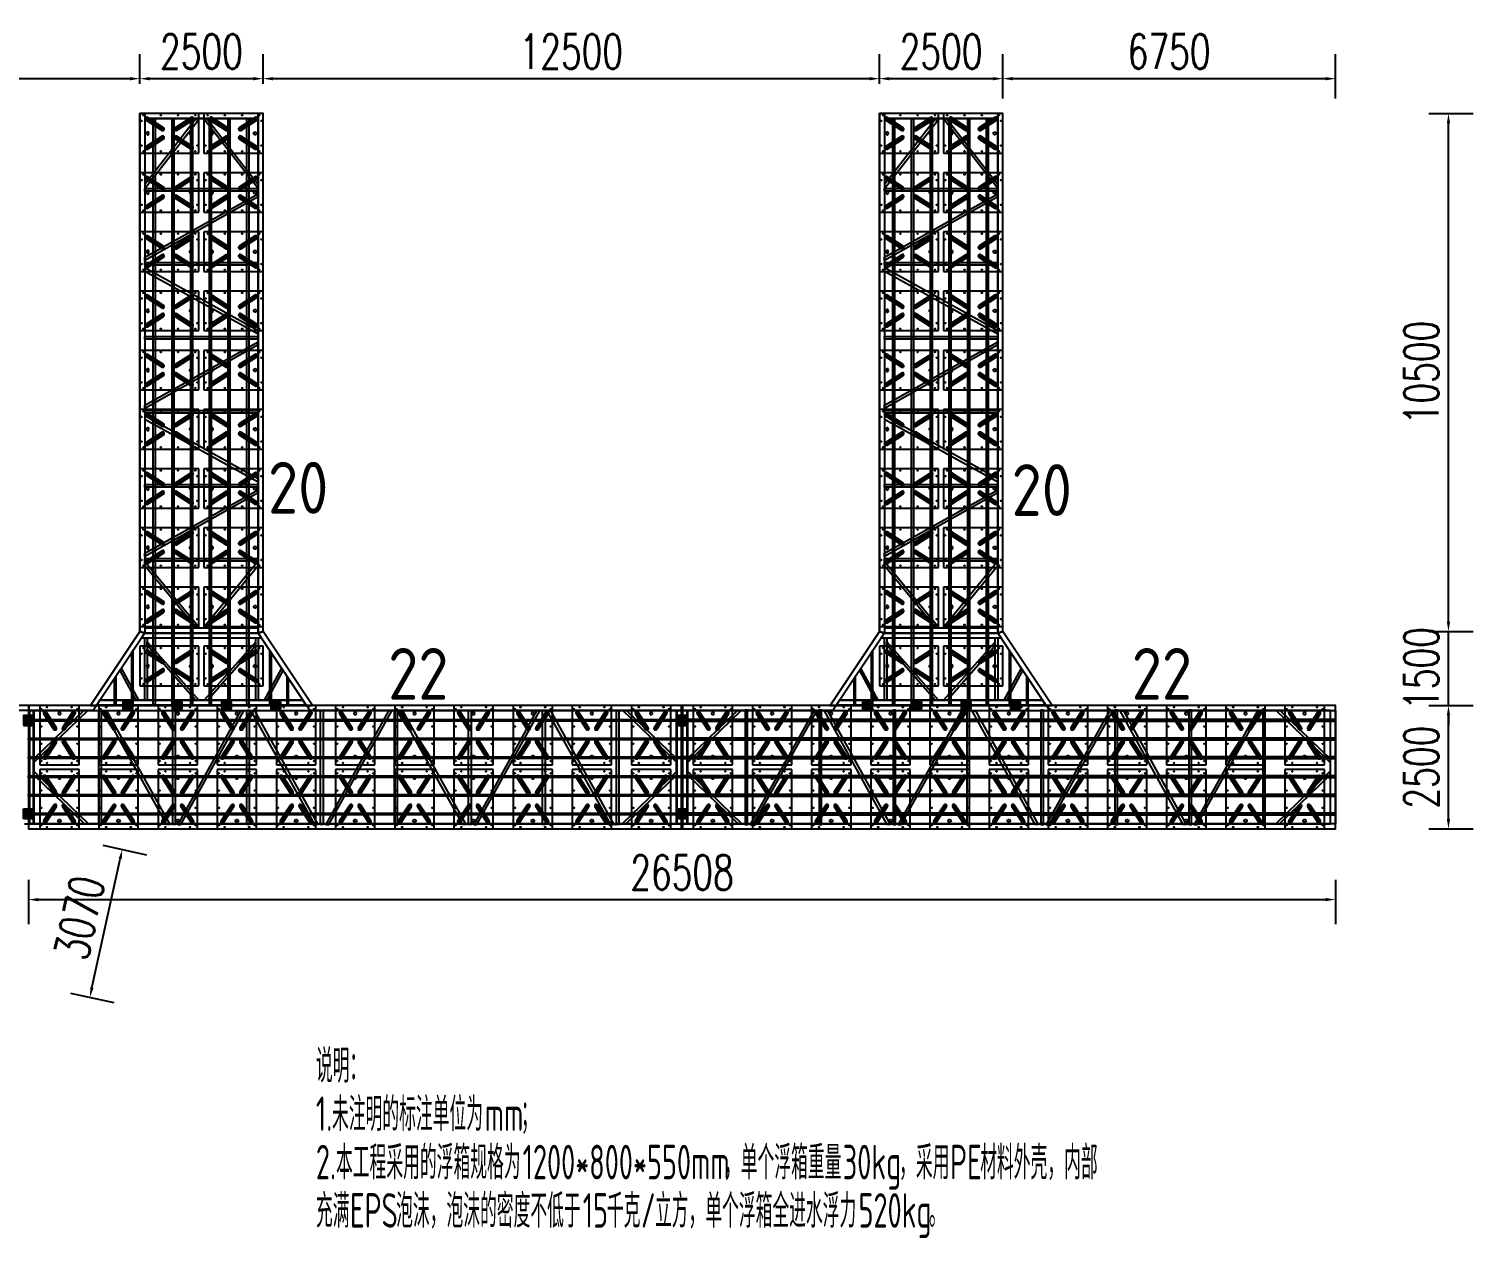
# Model space of a CAD drawing. Extents: x -89702 to 926017, y -610001 to -56924.
# Drawn here: x 896727 to 926017, y -325952 to -301439 of the extents above; entities that cross this region are included whole.
import ezdxf

# ---------------------------------------------------------------- set-up
doc = ezdxf.new("R2010")
doc.units = 0
doc.header["$LTSCALE"] = 10
doc.header["$MEASUREMENT"] = 0
doc.linetypes.add('ACAD_ISO14W100', pattern=[24, 12, -3, 0, -3, 0, -3, 0, -3])
for name, color, linetype in [('PUB_DIM', 3, 'Continuous'), ('PUB_TEXT', 7, 'Continuous'), ('STAIR', 2, 'Continuous'), ('W-ALUMINUM_FRAME铝架', 30, 'Continuous'), ('W-FLOAT_BOWL浮筒', 253, 'Continuous'), ('W-STEEL_FRAME钢架', 3, 'Continuous'), ('W-STEEL_KEEL钢龙骨', 5, 'Continuous')]:
    doc.layers.add(name, color=color, linetype=linetype)
doc.styles.get("Standard").update_dxf_attribs({"font": 'gbenor.shx', "bigfont": 'gbcbig.shx'})
doc.styles.add('STANDARD_T3', font='simplex.shx', dxfattribs={"width": 0.7, "bigfont": 'gbcbig.shx'})
doc.dimstyles.new('W&&200', dxfattribs={"dimtxt": 700, "dimasz": 200, "dimexe": 500, "dimexo": 600, "dimgap": 200, "dimtad": 1, "dimdec": 0, "dimzin": 0, "dimdsep": 46, "dimtxsty": 'STANDARD_T3', "dimcen": 0.09, "dimclrd": 1, "dimclre": 1, "dimclrt": 7, "dimazin": 2, "dimtfac": 1, "dimtdec": 0, "dimtix": 1, "dimtmove": 2, "dimatfit": 3, "dimfxl": 0, "dimtolj": 1, "dimtzin": 0, "dimarcsym": 0})

# ---------------------------------------------------------------- blocks, each defined once
blk = doc.blocks.new('01')
h = blk.add_hatch()
h.set_pattern_fill('HOUND', color=77, scale=5)
h.set_pattern_definition([(0, (0, 0), (31.75, 7.9375), [127, -63.5]), (90, (0, 0), (-7.9375, -31.75), [127, -63.5])])
h.paths.add_polyline_path([(50227, 12928), (50227, 12728), (50427, 12728), (50427, 12928)])
h.paths.add_polyline_path([(50382, 12893, -1), (50402, 12893, -1)], flags=16)
h.paths.add_polyline_path([(50252, 12893, -1), (50272, 12893, -1)], flags=16)
h.paths.add_polyline_path([(50402, 12763, -1), (50382, 12763, -1)], flags=16)
h.paths.add_polyline_path([(50272, 12763, -1), (50252, 12763, -1)], flags=16)
at = {"color": 251}
blk.add_lwpolyline([(50227, 12928), (50427, 12928), (50427, 12728), (50227, 12728)], close=True, dxfattribs=at)
at = {"color": 6}
for centre in [(50262, 12893), (50392, 12893), (50262, 12763), (50392, 12763)]:
    blk.add_circle(centre, 10, dxfattribs=at)
blk = doc.blocks.new('*U2267')
at = {"color": 4}
blk.add_lwpolyline([(-6627, 17.5), (6627, 17.5), (6627, -17.5), (-6627, -17.5)], close=True, dxfattribs=at)
blk = doc.blocks.new('*U2268')
at = {"layer": 'W-STEEL_KEEL钢龙骨', "color": 0, "linetype": 'ByBlock', "lineweight": -2, "transparency": 16777216}
for p in [(0, 1900), (0, 1520), (0, 1140), (0, 760), (0, 380), (0, 0)]:
    blk.add_blockref('*U2267', p, dxfattribs=at)
blk = doc.blocks.new('*U2269')
at = {"color": 4}
blk.add_lwpolyline([(-6627, 17.5), (6627, 17.5), (6627, -17.5), (-6627, -17.5)], close=True, dxfattribs=at)
blk = doc.blocks.new('*U2270')
at = {"layer": 'W-STEEL_KEEL钢龙骨', "color": 0, "linetype": 'ByBlock', "lineweight": -2, "transparency": 16777216}
for p in [(0, 1900), (0, 1520), (0, 1140), (0, 760), (0, 380), (0, 0)]:
    blk.add_blockref('*U2269', p, dxfattribs=at)
blk = doc.blocks.new('*U2271')
at = {"color": 1}
blk.add_lwpolyline([(-25, 1156.5), (25, 1156.5), (25, -1156.5), (-25, -1156.5)], close=True, dxfattribs=at)
blk = doc.blocks.new('*U2272')
at = {"layer": 'W-ALUMINUM_FRAME铝架', "color": 0, "linetype": 'ByBlock', "lineweight": -2, "transparency": 16777216}
for p in [(0, 0), (1500, 0), (3000, 0), (4500, 0), (6000, 0), (7500, 0), (9000, 0), (10500, 0)]:
    blk.add_blockref('*U2271', p, dxfattribs=at)
blk = doc.blocks.new('*U2277')
at = {"color": 1}
blk.add_lwpolyline([(-25, 1156.5), (25, 1156.5), (25, -1156.5), (-25, -1156.5)], close=True, dxfattribs=at)
blk = doc.blocks.new('*U2278')
at = {"layer": 'W-ALUMINUM_FRAME铝架', "color": 0, "linetype": 'ByBlock', "lineweight": -2, "transparency": 16777216}
for p in [(0, 0), (1500, 0), (3000, 0), (4500, 0), (6000, 0), (7500, 0), (9000, 0), (10500, 0)]:
    blk.add_blockref('*U2277', p, dxfattribs=at)
blk = doc.blocks.new('*U2251')
at = {"layer": 'W-STEEL_FRAME钢架', "color": 1, "linetype": 'ByBlock'}
blk.add_lwpolyline([(-25, 1150), (25, 1150), (25, -1150), (-25, -1150)], close=True, dxfattribs=at)
blk = doc.blocks.new('*U2252')
at = {"layer": 'W-ALUMINUM_FRAME铝架', "color": 0, "linetype": 'ByBlock', "lineweight": -2, "transparency": 16777216}
for p in [(0, 0), (1500, 0), (3000, 0), (4500, 0), (6000, 0), (7500, 0)]:
    blk.add_blockref('*U2251', p, dxfattribs=at)
blk = doc.blocks.new('*U2253')
at = {"layer": 'W-STEEL_KEEL钢龙骨', "color": 4}
blk.add_lwpolyline([(5950, -18), (-5930, -18), (-5930, 17), (5950, 17)], close=True, dxfattribs=at)
blk = doc.blocks.new('*U2254')
at = {"layer": 'W-STEEL_KEEL钢龙骨', "color": 0, "linetype": 'ByBlock', "lineweight": -2, "transparency": 16777216}
for p in [(0, 1900), (0, 1520), (0, 1140), (0, 760), (0, 380), (0, 0)]:
    blk.add_blockref('*U2253', p, dxfattribs=at)
blk = doc.blocks.new('*U2255')
at = {"layer": 'W-STEEL_FRAME钢架', "color": 1, "linetype": 'ByBlock'}
blk.add_lwpolyline([(-25, 1150), (25, 1150), (25, -1150), (-25, -1150)], close=True, dxfattribs=at)
blk = doc.blocks.new('*U2256')
at = {"layer": 'W-ALUMINUM_FRAME铝架', "color": 0, "linetype": 'ByBlock', "lineweight": -2, "transparency": 16777216}
for p in [(0, 0), (1500, 0), (3000, 0), (4500, 0), (6000, 0), (7500, 0)]:
    blk.add_blockref('*U2255', p, dxfattribs=at)
blk = doc.blocks.new('*U2257')
at = {"layer": 'W-STEEL_KEEL钢龙骨', "color": 4}
blk.add_lwpolyline([(5950, -18), (-5930, -18), (-5930, 17), (5950, 17)], close=True, dxfattribs=at)
blk = doc.blocks.new('*U2258')
at = {"layer": 'W-STEEL_KEEL钢龙骨', "color": 0, "linetype": 'ByBlock', "lineweight": -2, "transparency": 16777216}
for p in [(0, 1900), (0, 1520), (0, 1140), (0, 760), (0, 380), (0, 0)]:
    blk.add_blockref('*U2257', p, dxfattribs=at)
blk = doc.blocks.new('*D2284')
at = {"layer": 'Defpoints', "color": 0, "transparency": 16777216}
for p in [(916477, -302448), (916477, -313655), (923227, -315155)]:
    blk.add_point(p, dxfattribs=at)
at = {"layer": 'W-STEEL_FRAME钢架', "color": 1, "lineweight": -2, "transparency": 16777216}
for p, q in [((916477, -302848), (916477, -301948)), ((923227, -302848), (923227, -301948)), ((923027, -302448), (916677, -302448))]:
    blk.add_line(p, q, dxfattribs=at)
at = {"layer": 'W-STEEL_FRAME钢架', "color": 1, "transparency": 16777216}
for points in [[(916677, -302415), (916677, -302482), (916477, -302448)], [(923027, -302415), (923027, -302482), (923227, -302448)]]:
    blk.add_solid(points, dxfattribs=at)
at = {"layer": 'W-STEEL_FRAME钢架', "color": 7, "transparency": 16777216, "insert": (919852, -301898), "char_height": 700, "attachment_point": 5, "style": 'STANDARD_T3'}
blk.add_mtext('\\A1;6750', dxfattribs=at)
blk = doc.blocks.new('*D2285')
at = {"layer": 'Defpoints', "color": 0, "transparency": 16777216}
for p in [(913977, -302448), (913977, -303155), (916477, -313655)]:
    blk.add_point(p, dxfattribs=at)
at = {"layer": 'W-STEEL_FRAME钢架', "color": 1, "lineweight": -2, "transparency": 16777216}
for p, q in [((913977, -302555), (913977, -301948)), ((916477, -302848), (916477, -301948)), ((916277, -302448), (914177, -302448))]:
    blk.add_line(p, q, dxfattribs=at)
at = {"layer": 'W-STEEL_FRAME钢架', "color": 1, "transparency": 16777216}
for points in [[(914177, -302415), (914177, -302482), (913977, -302448)], [(916277, -302415), (916277, -302482), (916477, -302448)]]:
    blk.add_solid(points, dxfattribs=at)
at = {"layer": 'W-STEEL_FRAME钢架', "color": 7, "transparency": 16777216, "insert": (915227, -301898), "char_height": 700, "attachment_point": 5, "style": 'STANDARD_T3'}
blk.add_mtext('\\A1;2500', dxfattribs=at)
blk = doc.blocks.new('*D2286')
at = {"layer": 'Defpoints', "color": 0, "transparency": 16777216}
for p in [(901477, -302448), (901477, -303155), (913977, -303155)]:
    blk.add_point(p, dxfattribs=at)
at = {"layer": 'W-STEEL_FRAME钢架', "color": 1, "lineweight": -2, "transparency": 16777216}
for p, q in [((901477, -302555), (901477, -301948)), ((913977, -302555), (913977, -301948)), ((913777, -302448), (901677, -302448))]:
    blk.add_line(p, q, dxfattribs=at)
at = {"layer": 'W-STEEL_FRAME钢架', "color": 1, "transparency": 16777216}
for points in [[(901677, -302415), (901677, -302482), (901477, -302448)], [(913777, -302415), (913777, -302482), (913977, -302448)]]:
    blk.add_solid(points, dxfattribs=at)
at = {"layer": 'W-STEEL_FRAME钢架', "color": 7, "transparency": 16777216, "insert": (907727, -301898), "char_height": 700, "attachment_point": 5, "style": 'STANDARD_T3'}
blk.add_mtext('\\A1;12500', dxfattribs=at)
blk = doc.blocks.new('*D2287')
at = {"layer": 'Defpoints', "color": 0, "transparency": 16777216}
for p in [(898977, -302448), (898977, -303155), (901477, -303155)]:
    blk.add_point(p, dxfattribs=at)
at = {"layer": 'W-STEEL_FRAME钢架', "color": 1, "lineweight": -2, "transparency": 16777216}
for p, q in [((898977, -302555), (898977, -301948)), ((901477, -302555), (901477, -301948)), ((901277, -302448), (899177, -302448))]:
    blk.add_line(p, q, dxfattribs=at)
at = {"layer": 'W-STEEL_FRAME钢架', "color": 1, "transparency": 16777216}
for points in [[(899177, -302415), (899177, -302482), (898977, -302448)], [(901277, -302415), (901277, -302482), (901477, -302448)]]:
    blk.add_solid(points, dxfattribs=at)
at = {"layer": 'W-STEEL_FRAME钢架', "color": 7, "transparency": 16777216, "insert": (900227, -301898), "char_height": 700, "attachment_point": 5, "style": 'STANDARD_T3'}
blk.add_mtext('\\A1;2500', dxfattribs=at)
blk = doc.blocks.new('*D2288')
at = {"layer": 'Defpoints', "color": 0, "transparency": 16777216}
for p in [(886477, -302448), (886477, -303155), (898977, -303155)]:
    blk.add_point(p, dxfattribs=at)
at = {"layer": 'W-STEEL_FRAME钢架', "color": 1, "lineweight": -2, "transparency": 16777216}
for p, q in [((886477, -302555), (886477, -301948)), ((898977, -302555), (898977, -301948)), ((898777, -302448), (886677, -302448))]:
    blk.add_line(p, q, dxfattribs=at)
at = {"layer": 'W-STEEL_FRAME钢架', "color": 1, "transparency": 16777216}
for points in [[(886677, -302415), (886677, -302482), (886477, -302448)], [(898777, -302415), (898777, -302482), (898977, -302448)]]:
    blk.add_solid(points, dxfattribs=at)
at = {"layer": 'W-STEEL_FRAME钢架', "color": 7, "transparency": 16777216, "insert": (892727, -301898), "char_height": 700, "attachment_point": 5, "style": 'STANDARD_T3'}
blk.add_mtext('\\A1;12500', dxfattribs=at)
blk = doc.blocks.new('*D2291')
at = {"layer": 'Defpoints', "color": 0, "transparency": 16777216}
for p in [(923227, -315155), (925517, -315155), (923227, -317655)]:
    blk.add_point(p, dxfattribs=at)
at = {"layer": 'W-STEEL_FRAME钢架', "color": 1, "lineweight": -2, "transparency": 16777216}
for p, q in [((925117, -315155), (926017, -315155)), ((925517, -317455), (925517, -315355)), ((925117, -317655), (926017, -317655))]:
    blk.add_line(p, q, dxfattribs=at)
at = {"layer": 'W-STEEL_FRAME钢架', "color": 1, "transparency": 16777216}
for points in [[(925483, -315355), (925550, -315355), (925517, -315155)], [(925483, -317455), (925550, -317455), (925517, -317655)]]:
    blk.add_solid(points, dxfattribs=at)
at = {"layer": 'W-STEEL_FRAME钢架', "color": 7, "transparency": 16777216, "insert": (924967, -316405), "char_height": 700, "attachment_point": 5, "rotation": 90, "style": 'STANDARD_T3'}
blk.add_mtext('\\A1;2500', dxfattribs=at)
blk = doc.blocks.new('*D2300')
at = {"layer": 'Defpoints', "color": 0, "transparency": 16777216}
for p in [(896720, -317656), (923227, -317655), (923227, -319090)]:
    blk.add_point(p, dxfattribs=at)
at = {"layer": 'W-STEEL_FRAME钢架', "color": 1, "lineweight": -2, "transparency": 16777216}
for p, q in [((896720, -318691), (896720, -319591)), ((923227, -318690), (923227, -319590)), ((896920, -319091), (923027, -319090))]:
    blk.add_line(p, q, dxfattribs=at)
at = {"layer": 'W-STEEL_FRAME钢架', "color": 1, "transparency": 16777216}
for points in [[(896920, -319057), (896920, -319124), (896720, -319091)], [(923027, -319056), (923027, -319123), (923227, -319090)]]:
    blk.add_solid(points, dxfattribs=at)
at = {"layer": 'W-STEEL_FRAME钢架', "color": 7, "transparency": 16777216, "insert": (909973, -318540), "char_height": 700, "attachment_point": 5, "rotation": 0.0018, "style": 'STANDARD_T3'}
blk.add_mtext('\\A1;26508', dxfattribs=at)
blk = doc.blocks.new('*D2301')
at = {"layer": 'Defpoints', "color": 0, "transparency": 16777216}
for p in [(896720, -317656), (898621, -318073), (896062, -320655)]:
    blk.add_point(p, dxfattribs=at)
at = {"layer": 'W-STEEL_FRAME钢架', "color": 1, "lineweight": -2, "transparency": 16777216}
for p, q in [((898230, -317987), (899110, -318180)), ((898006, -320877), (898578, -318268)), ((897573, -320987), (898452, -321179))]:
    blk.add_line(p, q, dxfattribs=at)
at = {"layer": 'W-STEEL_FRAME钢架', "color": 1, "transparency": 16777216}
for points in [[(898546, -318261), (898611, -318276), (898621, -318073)], [(897974, -320870), (898039, -320884), (897964, -321072)]]:
    blk.add_solid(points, dxfattribs=at)
at = {"layer": 'W-STEEL_FRAME钢架', "color": 7, "transparency": 16777216, "insert": (897755, -319455), "char_height": 700, "attachment_point": 5, "rotation": 77.6347, "style": 'STANDARD_T3'}
blk.add_mtext('\\A1;3070', dxfattribs=at)
blk = doc.blocks.new('*D2302')
at = {"layer": 'Defpoints', "color": 0, "transparency": 16777216}
for p in [(916477, -313655), (925517, -313655), (923227, -315155)]:
    blk.add_point(p, dxfattribs=at)
at = {"layer": 'W-STEEL_FRAME钢架', "color": 1, "lineweight": -2, "transparency": 16777216}
for p, q in [((925517, -313455), (925517, -313255)), ((925117, -313655), (926017, -313655)), ((925517, -315155), (925517, -313655)), ((925117, -315155), (926017, -315155)), ((925517, -315355), (925517, -315555))]:
    blk.add_line(p, q, dxfattribs=at)
at = {"layer": 'W-STEEL_FRAME钢架', "color": 1, "transparency": 16777216}
for points in [[(925483, -313455), (925550, -313455), (925517, -313655)], [(925483, -315355), (925550, -315355), (925517, -315155)]]:
    blk.add_solid(points, dxfattribs=at)
at = {"layer": 'W-STEEL_FRAME钢架', "color": 7, "transparency": 16777216, "insert": (924967, -314405), "char_height": 700, "attachment_point": 5, "rotation": 90, "style": 'STANDARD_T3'}
blk.add_mtext('\\A1;1500', dxfattribs=at)
blk = doc.blocks.new('*D2303')
at = {"layer": 'Defpoints', "color": 0, "transparency": 16777216}
for p in [(916477, -303155), (925517, -303155), (916477, -313655)]:
    blk.add_point(p, dxfattribs=at)
at = {"layer": 'W-STEEL_FRAME钢架', "color": 1, "lineweight": -2, "transparency": 16777216}
for p, q in [((925117, -303155), (926017, -303155)), ((925517, -313455), (925517, -303355)), ((925117, -313655), (926017, -313655))]:
    blk.add_line(p, q, dxfattribs=at)
at = {"layer": 'W-STEEL_FRAME钢架', "color": 1, "transparency": 16777216}
for points in [[(925483, -303355), (925550, -303355), (925517, -303155)], [(925483, -313455), (925550, -313455), (925517, -313655)]]:
    blk.add_solid(points, dxfattribs=at)
at = {"layer": 'W-STEEL_FRAME钢架', "color": 7, "transparency": 16777216, "insert": (924967, -308405), "char_height": 700, "attachment_point": 5, "rotation": 90, "style": 'STANDARD_T3'}
blk.add_mtext('\\A1;10500', dxfattribs=at)
blk = doc.blocks.new('fx1200')
for p, q in [((1200, 276), (0, 276)), ((0, 276), (0, -524)), ((121, 187), (116, 177)), ((116, 177), (118, 165)), ((118, 165), (121, 155)), ((128, 196), (121, 187)), ((121, 155), (129, 147)), ((126, 172), (129, 182)), ((128, 162), (126, 172)), ((139, 201), (128, 196)), ((134, 155), (128, 162)), ((129, 182), (136, 190)), ((129, 172), (131, 180)), ((131, 164), (129, 172)), ((137, 159), (129, 147)), ((129, 147), (453, -63)), ((131, 180), (137, 187)), ((137, 159), (131, 164)), ((134, 155), (458, -56)), ((136, 190), (145, 192)), ((137, 187), (145, 189)), ((153, 185), (137, 159)), ((461, -53), (137, 159)), ((150, 201), (139, 201)), ((145, 192), (155, 189)), ((145, 189), (153, 185)), ((159, 197), (150, 201)), ((159, 197), (153, 185)), ((153, 185), (477, -24)), ((478, -21), (155, 189)), ((483, -12), (159, 197)), ((1041, 197), (717, -12)), ((1045, 189), (722, -21)), ((723, -24), (1047, 185)), ((1064, 159), (741, -53)), ((742, -56), (1066, 155)), ((747, -63), (1071, 147)), ((1052, 201), (1041, 197)), ((1047, 185), (1041, 197)), ((1045, 189), (1055, 192)), ((1047, 185), (1055, 189)), ((1047, 185), (1064, 159)), ((1063, 201), (1052, 201)), ((1055, 192), (1064, 190)), ((1055, 189), (1063, 187)), ((1072, 196), (1063, 201)), ((1063, 187), (1069, 180)), ((1064, 190), (1072, 182)), ((1069, 164), (1064, 159)), ((1064, 159), (1071, 147)), ((1072, 162), (1066, 155)), ((1069, 180), (1071, 172)), ((1071, 172), (1069, 164)), ((1071, 147), (1079, 155)), ((1080, 187), (1072, 196)), ((1072, 182), (1076, 172)), ((1076, 172), (1072, 162)), ((1079, 155), (1084, 165)), ((1084, 177), (1080, 187)), ((1084, 165), (1084, 177)), ((1200, -524), (1200, 276)), ((453, -184), (129, -393)), ((132, -123), (134, -113)), ((134, -135), (132, -123)), ((134, -113), (140, -103)), ((140, -145), (134, -135)), ((458, -192), (134, -402)), ((137, -405), (461, -195)), ((140, -103), (150, -96)), ((150, -150), (140, -145)), ((150, -96), (161, -95)), ((161, -153), (150, -150)), ((477, -222), (153, -433)), ((155, -437), (478, -225)), ((159, -443), (483, -234)), ((161, -95), (171, -96)), ((171, -150), (161, -153)), ((171, -96), (180, -103)), ((180, -145), (171, -150)), ((180, -103), (187, -113)), ((187, -135), (180, -145)), ((187, -113), (188, -123)), ((188, -123), (187, -135)), ((461, -53), (453, -63)), ((453, -63), (464, -68)), ((464, -180), (453, -184)), ((453, -184), (461, -195)), ((467, -59), (458, -56)), ((458, -192), (467, -189)), ((461, -53), (477, -24)), ((469, -54), (461, -53)), ((461, -195), (469, -192)), ((461, -195), (477, -222)), ((464, -68), (475, -68)), ((475, -180), (464, -180)), ((478, -56), (467, -59)), ((467, -189), (478, -190)), ((475, -53), (469, -54)), ((469, -192), (475, -194)), ((482, -48), (475, -53)), ((475, -68), (485, -63)), ((485, -185), (475, -180)), ((475, -194), (482, -200)), ((483, -12), (477, -24)), ((477, -24), (482, -31)), ((482, -217), (477, -222)), ((477, -222), (483, -234)), ((478, -21), (485, -29)), ((485, -49), (478, -56)), ((478, -190), (485, -199)), ((485, -219), (478, -225)), ((482, -31), (485, -39)), ((485, -39), (482, -48)), ((482, -200), (485, -209)), ((485, -209), (482, -217)), ((491, -21), (483, -12)), ((483, -234), (491, -225)), ((485, -29), (488, -39)), ((488, -39), (485, -49)), ((485, -63), (493, -54)), ((493, -194), (485, -185)), ((485, -199), (488, -209)), ((488, -209), (485, -219)), ((496, -31), (491, -21)), ((491, -225), (496, -215)), ((493, -54), (496, -43)), ((496, -204), (493, -194)), ((496, -43), (496, -31)), ((496, -215), (496, -204)), ((709, -21), (704, -31)), ((704, -31), (704, -43)), ((704, -43), (707, -54)), ((707, -194), (704, -204)), ((704, -204), (704, -215)), ((704, -215), (709, -225)), ((707, -54), (715, -63)), ((715, -185), (707, -194)), ((717, -12), (709, -21)), ((709, -225), (717, -234)), ((712, -39), (715, -29)), ((715, -49), (712, -39)), ((712, -209), (715, -199)), ((715, -219), (712, -209)), ((715, -29), (722, -21)), ((723, -56), (715, -49)), ((715, -63), (725, -68)), ((725, -180), (715, -185)), ((715, -199), (723, -190)), ((722, -225), (715, -219)), ((717, -12), (723, -24)), ((717, -39), (718, -31)), ((718, -48), (717, -39)), ((717, -209), (718, -200)), ((718, -217), (717, -209)), ((723, -222), (717, -234)), ((717, -234), (1041, -443)), ((718, -31), (723, -24)), ((725, -53), (718, -48)), ((718, -200), (725, -194)), ((723, -222), (718, -217)), ((722, -225), (1045, -437)), ((741, -53), (723, -24)), ((733, -59), (723, -56)), ((723, -190), (733, -189)), ((741, -195), (723, -222)), ((1047, -433), (723, -222)), ((733, -54), (725, -53)), ((725, -68), (736, -68)), ((736, -180), (725, -180)), ((725, -194), (733, -192)), ((741, -53), (733, -54)), ((742, -56), (733, -59)), ((733, -189), (742, -192)), ((733, -192), (741, -195)), ((736, -68), (747, -63)), ((747, -184), (736, -180)), ((741, -53), (747, -63)), ((747, -184), (741, -195)), ((741, -195), (1064, -405)), ((1066, -402), (742, -192)), ((1071, -393), (747, -184)), ((1015, -113), (1012, -123)), ((1012, -123), (1015, -135)), ((1020, -103), (1015, -113)), ((1015, -135), (1020, -145)), ((1029, -96), (1020, -103)), ((1020, -145), (1029, -150)), ((1041, -95), (1029, -96)), ((1029, -150), (1041, -153)), ((1050, -96), (1041, -95)), ((1041, -153), (1050, -150)), ((1060, -103), (1050, -96)), ((1050, -150), (1060, -145)), ((1066, -113), (1060, -103)), ((1060, -145), (1066, -135)), ((1068, -123), (1066, -113)), ((1066, -135), (1068, -123)), ((0, -524), (1200, -524)), ((118, -412), (116, -423)), ((116, -423), (121, -435)), ((121, -402), (118, -412)), ((129, -393), (121, -402)), ((121, -435), (128, -443)), ((126, -420), (128, -410)), ((129, -430), (126, -420)), ((128, -410), (134, -402)), ((128, -443), (139, -448)), ((129, -393), (137, -405)), ((129, -420), (131, -412)), ((131, -428), (129, -420)), ((136, -437), (129, -430)), ((131, -412), (137, -405)), ((137, -433), (131, -428)), ((145, -438), (136, -437)), ((153, -433), (137, -405)), ((145, -435), (137, -433)), ((139, -448), (150, -448)), ((153, -433), (145, -435)), ((155, -437), (145, -438)), ((150, -448), (159, -443)), ((153, -433), (159, -443)), ((1041, -443), (1047, -433)), ((1041, -443), (1052, -448)), ((1055, -438), (1045, -437)), ((1047, -433), (1064, -405)), ((1055, -435), (1047, -433)), ((1052, -448), (1063, -448)), ((1063, -433), (1055, -435)), ((1064, -437), (1055, -438)), ((1069, -428), (1063, -433)), ((1063, -448), (1072, -443)), ((1071, -393), (1064, -405)), ((1064, -405), (1069, -412)), ((1072, -430), (1064, -437)), ((1066, -402), (1072, -410)), ((1069, -412), (1071, -420)), ((1071, -420), (1069, -428)), ((1079, -402), (1071, -393)), ((1072, -410), (1076, -420)), ((1076, -420), (1072, -430)), ((1072, -443), (1080, -435)), ((1084, -412), (1079, -402)), ((1080, -435), (1084, -423)), ((1084, -423), (1084, -412))]:
    blk.add_line(p, q)
for centre in [(35, 126), (75, 241), (425, 241), (775, 241), (1125, 241), (1165, 126), (35, -374), (75, -489), (425, -489), (775, -489), (1125, -489), (1165, -374)]:
    blk.add_circle(centre, 7)
blk = doc.blocks.new('*U2191')
at = {"layer": 'W-FLOAT_BOWL浮筒', "xscale": -1, "rotation": 180}
for p in [(-1250, -124), (50, -124)]:
    blk.add_blockref('fx1200', p, dxfattribs=at)
blk = doc.blocks.new('*U2192')
at = {"layer": 'W-FLOAT_BOWL浮筒', "color": 0, "linetype": 'ByBlock', "lineweight": -2, "transparency": 16777216}
for p in [(0, 0), (0, -1200), (0, -2400), (0, -3600), (0, -4800), (0, -6000), (0, -7200), (0, -8400), (0, -9600), (0, -10800)]:
    blk.add_blockref('*U2191', p, dxfattribs=at)
blk = doc.blocks.new('*U2193')
at = {"layer": 'W-FLOAT_BOWL浮筒', "xscale": -1, "rotation": 180}
for p in [(-1250, -124), (50, -124)]:
    blk.add_blockref('fx1200', p, dxfattribs=at)
blk = doc.blocks.new('*U2194')
at = {"layer": 'W-FLOAT_BOWL浮筒', "color": 0, "linetype": 'ByBlock', "lineweight": -2, "transparency": 16777216}
for p in [(0, 0), (0, -1200), (0, -2400), (0, -3600), (0, -4800), (0, -6000), (0, -7200), (0, -8400), (0, -9600), (0, -10800)]:
    blk.add_blockref('*U2193', p, dxfattribs=at)
blk = doc.blocks.new('*U2201')
at = {"layer": 'W-FLOAT_BOWL浮筒', "rotation": 90.00000000101699}
for p in [(-124, 50), (-124, -1250)]:
    blk.add_blockref('fx1200', p, dxfattribs=at)
blk = doc.blocks.new('*U2202')
at = {"layer": 'W-FLOAT_BOWL浮筒', "color": 0, "linetype": 'ByBlock', "lineweight": -2, "transparency": 16777216}
for p in [(0, 0), (1200, 0), (2400, 0), (3600, 0), (4800, 0), (6000, 0), (7200, 0), (8400, 0), (9600, 0), (10800, 0), (12000, 0)]:
    blk.add_blockref('*U2201', p, dxfattribs=at)
blk = doc.blocks.new('*U2205')
at = {"layer": 'W-FLOAT_BOWL浮筒', "rotation": 90.00000000101699}
for p in [(-124, 50), (-124, -1250)]:
    blk.add_blockref('fx1200', p, dxfattribs=at)
blk = doc.blocks.new('*U2212')
at = {"layer": 'W-FLOAT_BOWL浮筒', "color": 0, "linetype": 'ByBlock', "lineweight": -2, "transparency": 16777216}
for p in [(0, 0), (1200, 0), (2400, 0), (3600, 0), (4800, 0), (6000, 0), (7200, 0), (8400, 0), (9600, 0), (10800, 0), (12000, 0)]:
    blk.add_blockref('*U2205', p, dxfattribs=at)

msp = doc.modelspace()

# ---------------------------------------------------------------- linework, layer by layer
at = {"color": 4}
for p, q in [((898977.1, -313655.4), (899077.1, -313685.7)), ((901477.1, -313655.4), (901377.1, -313685.7)), ((913977.1, -313655.4), (914077.1, -313685.7)), ((916477.1, -313655.4), (916377.1, -313685.7))]:
    msp.add_line(p, q, dxfattribs=at)
msp.add_line((896822.5, -317555.4), (896822.5, -315255.4))
at = {"color": 0}
for p, q in [((909872.6, -317554.8), (909872.6, -315255.4)), ((910072.6, -315255.4), (910072.6, -317555.2)), ((911335.1, -315242.4), (911325.1, -315242.4)), ((923011.1, -315242.4), (923021.1, -315242.4)), ((908611.5, -317568.4), (908621.5, -317568.4))]:
    msp.add_line(p, q, dxfattribs=at)
at = {"color": 6}
for points in [[(898168.6, -315048.4), (898108.6, -315138.4), (902345.6, -315138.4), (902285.6, -315048.4)], [(913168.6, -315048.4), (913108.6, -315138.4), (917345.6, -315138.4), (917285.6, -315048.4)], [(896742.5, -317555.4), (896832.5, -317555.4), (896832.5, -315255.4), (896742.5, -315255.4)], [(909952.6, -317554.8), (909862.6, -317554.8), (909862.6, -315255.4), (909952.6, -315255.4)], [(909992.6, -315255.4), (910082.6, -315255.4), (910082.6, -317555.2), (909992.6, -317555.2)]]:
    msp.add_lwpolyline(points, close=True, dxfattribs=at)
at = {"color": 4}
for points in [[(898168.6, -315048.4), (902285.6, -315048.4)], [(913168.6, -315048.4), (917285.6, -315048.4)]]:
    msp.add_lwpolyline(points, dxfattribs=at)
at = {"color": 3}
for points in [[(896729.5, -315255.4), (909963.5, -315255.4), (909963.5, -315155.4), (896729.5, -315155.4)], [(909983.5, -315255.4), (923227.1, -315255.4), (923227.1, -315155.4), (909983.5, -315155.4)], [(909963.5, -317555.4), (896718.6, -317555.4), (896718.6, -317655.4), (909963.5, -317655.4)], [(923227.1, -317555.4), (909983.5, -317555.4), (909983.5, -317655.4), (923227.1, -317655.4)]]:
    msp.add_lwpolyline(points, close=True, dxfattribs=at)
at = {"layer": 'PUB_DIM', "color": 2}
for points in [[(901443.7, -313785.7), (901377.1, -313685.7), (899077.1, -313685.7), (899010.4, -313785.7)], [(901377.1, -313685.7), (901377.1, -313585.7), (899077.1, -313585.7), (899077.1, -313685.7)], [(916443.7, -313785.7), (916377.1, -313685.7), (914077.1, -313685.7), (914010.4, -313785.7)], [(916377.1, -313685.7), (916377.1, -313585.7), (914077.1, -313585.7), (914077.1, -313685.7)]]:
    msp.add_lwpolyline(points, close=True, dxfattribs=at)
at = {"layer": 'PUB_DIM', "color": 1}
for points in [[(901327.1, -313785.7), (901377.1, -313785.7)], [(916327.1, -313785.7), (916377.1, -313785.7)]]:
    msp.add_lwpolyline(points, dxfattribs=at)
at = {"layer": 'STAIR'}
for p, q in [((897977.1, -315155.4), (902477.1, -315155.4)), ((912977.1, -315155.4), (917477.1, -315155.4))]:
    msp.add_line(p, q, dxfattribs=at)
at = {"layer": 'W-ALUMINUM_FRAME铝架', "color": 1}
for points in [[(900187.4, -303255.4), (900117.5, -303255.4), (899077.1, -304590.6), (899077.1, -304676.9), (900187.4, -303255.4)], [(900266.8, -303255.4), (900336.7, -303255.4), (901377.1, -304590.6), (901377.1, -304676.9), (900266.8, -303255.4)], [(915187.4, -303255.4), (915117.5, -303255.4), (914077.1, -304590.6), (914077.1, -304676.9), (915187.4, -303255.4)], [(915266.8, -303255.4), (915336.7, -303255.4), (916377.1, -304590.6), (916377.1, -304676.9), (915266.8, -303255.4)], [(899077.1, -306132.9), (899077.1, -306065.3), (901377.1, -304782.9), (901377.1, -304843.5), (899077.1, -306132.9)], [(914077.1, -306132.9), (914077.1, -306065.3), (916377.1, -304782.9), (916377.1, -304843.5), (914077.1, -306132.9)], [(899077.1, -306284.4), (899077.1, -306352), (901377.1, -307620.9), (901377.1, -307560.4), (899077.1, -306284.4)], [(914077.1, -306284.4), (914077.1, -306352), (916377.1, -307620.9), (916377.1, -307560.4), (914077.1, -306284.4)], [(899077.1, -309132.9), (899077.1, -309065.3), (901377.1, -307782.9), (901377.1, -307843.5), (899077.1, -309132.9)], [(914077.1, -309132.9), (914077.1, -309065.3), (916377.1, -307782.9), (916377.1, -307843.5), (914077.1, -309132.9)], [(899077.1, -309284.4), (899077.1, -309352), (901377.1, -310620.9), (901377.1, -310560.4), (899077.1, -309284.4)], [(914077.1, -309284.4), (914077.1, -309352), (916377.1, -310620.9), (916377.1, -310560.4), (914077.1, -309284.4)], [(899077.1, -312132.9), (899077.1, -312065.3), (901377.1, -310782.9), (901377.1, -310843.5), (899077.1, -312132.9)], [(914077.1, -312132.9), (914077.1, -312065.3), (916377.1, -310782.9), (916377.1, -310843.5), (914077.1, -312132.9)], [(900187.4, -313581.4), (900117.5, -313581.4), (899077.1, -312323.8), (899077.1, -312237.4), (900187.4, -313581.4)], [(900266.8, -313581.4), (900336.7, -313581.4), (901377.1, -312316.2), (901377.1, -312229.9), (900266.8, -313581.4)], [(915187.4, -313581.4), (915117.5, -313581.4), (914077.1, -312323.8), (914077.1, -312237.4), (915187.4, -313581.4)], [(915266.8, -313581.4), (915336.7, -313581.4), (916377.1, -312316.2), (916377.1, -312229.9), (915266.8, -313581.4)], [(899127.1, -313785.7), (899127.1, -315048.4), (899077.1, -315048.4), (899077.1, -313785.7), (899127.1, -313785.7)], [(899127.1, -313935.7), (899127.1, -313863.8), (900174.9, -315048.4), (900105.3, -315048.4), (899126.7, -313935.3)], [(901327.1, -313863.8), (900279.2, -315048.4), (900348.8, -315048.4), (901327.4, -313935.3), (901327.1, -313863.8)], [(901377.1, -313785.7), (901377.1, -315048.4), (901327.1, -315048.4), (901327.1, -313785.7)], [(914127.1, -313785.7), (914127.1, -315048.4), (914077.1, -315048.4), (914077.1, -313785.7), (914127.1, -313785.7)], [(914127.1, -313935.7), (914127.1, -313863.8), (915174.9, -315048.4), (915105.3, -315048.4), (914126.7, -313935.3)], [(916327.1, -313863.8), (915279.2, -315048.4), (915348.8, -315048.4), (916327.4, -313935.3), (916327.1, -313863.8)], [(916377.1, -313785.7), (916377.1, -315048.4), (916327.1, -315048.4), (916327.1, -313785.7)], [(898954.1, -315048.4), (898602.3, -314397.8), (898572, -314443.2), (898894.6, -315048.4), (898954.1, -315048.4)], [(901558.5, -315048.4), (901882.1, -314443.2), (901851.9, -314397.8), (901499.1, -315048.4), (901558.5, -315048.4)], [(913954.1, -315048.4), (913602.3, -314397.8), (913572, -314443.2), (913894.6, -315048.4), (913954.1, -315048.4)], [(916558.5, -315048.4), (916882.1, -314443.2), (916851.9, -314397.8), (916499.1, -315048.4), (916558.5, -315048.4)], [(896827.1, -316236.8), (896827.1, -316313.8), (897920.9, -315254.1), (897842.7, -315255.4), (896827.1, -316236.8)], [(898238.2, -315264.2), (898303, -315264.2), (899588.5, -317564.2), (899527.4, -317564.2), (898238.2, -315264.2)], [(901086.5, -315264.2), (901021.6, -315264.2), (899750.5, -317564.2), (899811.5, -317564.2), (901086.5, -315264.2)], [(901238.2, -315264.2), (901303, -315264.2), (902588.5, -317564.2), (902527.4, -317564.2), (901238.2, -315264.2)], [(904086.5, -315264.2), (904021.6, -315264.2), (902750.5, -317564.2), (902811.5, -317564.2), (904086.5, -315264.2)], [(904238.2, -315264.2), (904303, -315264.2), (905588.5, -317564.2), (905527.4, -317564.2), (904238.2, -315264.2)], [(907086.5, -315264.2), (907021.6, -315264.2), (905750.5, -317564.2), (905811.5, -317564.2), (907086.5, -315264.2)], [(907238.2, -315264.2), (907303, -315264.2), (908588.5, -317564.2), (908527.4, -317564.2), (907238.2, -315264.2)], [(909865.5, -316236.8), (909865.5, -316313.8), (908771.7, -315254.1), (908849.9, -315255.4), (909865.5, -316236.8)], [(910081.1, -316236.8), (910081.1, -316313.8), (911174.9, -315254.1), (911096.7, -315255.4), (910081.1, -316236.8)], [(912708.4, -315264.2), (912643.6, -315264.2), (911358.2, -317564.2), (911419.2, -317564.2), (912708.4, -315264.2)], [(912860.1, -315264.2), (912925, -315264.2), (914196.2, -317564.2), (914135.1, -317564.2), (912860.1, -315264.2)], [(915708.4, -315264.2), (915643.6, -315264.2), (914358.2, -317564.2), (914419.2, -317564.2), (915708.4, -315264.2)], [(915860.1, -315264.2), (915925, -315264.2), (917196.2, -317564.2), (917135.1, -317564.2), (915860.1, -315264.2)], [(918708.4, -315264.2), (918643.6, -315264.2), (917358.2, -317564.2), (917419.2, -317564.2), (918708.4, -315264.2)], [(918860.1, -315264.2), (918925, -315264.2), (920196.2, -317564.2), (920135.1, -317564.2), (918860.1, -315264.2)], [(921708.4, -315264.2), (921643.6, -315264.2), (920358.2, -317564.2), (920419.2, -317564.2), (921708.4, -315264.2)], [(923119.5, -316236.8), (923119.5, -316313.8), (922025.7, -315254.1), (922103.9, -315255.4), (923119.5, -316236.8)], [(896827.1, -316560.9), (896827.1, -316484), (897933, -317555.4), (897856.1, -317555.4), (896827.1, -316560.9)], [(909865.5, -316560.9), (909865.5, -316484), (908759.6, -317555.4), (908836.5, -317555.4), (909865.5, -316560.9)], [(910081.1, -316560.9), (910081.1, -316484), (911187, -317555.4), (911110.1, -317555.4), (910081.1, -316560.9)], [(923119.5, -316560.9), (923119.5, -316484), (922013.6, -317555.4), (922090.5, -317555.4), (923119.5, -316560.9)]]:
    msp.add_lwpolyline(points, dxfattribs=at)
at = {"layer": 'W-FLOAT_BOWL浮筒'}
msp.add_lwpolyline([(896719.4, -317656.2), (923226.9, -317655.4), (923226.9, -315155.4), (917476.9, -315155.4), (916476.9, -313655.4), (916476.9, -303155.4), (913976.9, -303155.4), (913976.9, -313655.4), (912976.9, -315155.4), (902476.9, -315155.4), (901476.9, -313655.4), (901476.9, -303155.4), (898976.9, -303155.4), (898976.9, -313655.4), (897976.9, -315155.4), (887477.3, -315155.4)], dxfattribs=at)
at = {"layer": 'W-STEEL_FRAME钢架'}
for points in [[(896639.1, -317556.2), (923127.1, -317555.4), (923127.1, -315255.4), (917423.6, -315255.4), (916377.1, -313685.7), (916377.1, -303255.4), (914077.1, -303255.4), (914077.1, -313685.7), (913030.6, -315255.4), (902423.6, -315255.4), (901377.1, -313685.7), (901377.1, -303255.4), (899077.1, -303255.4), (899077.1, -313685.7), (898030.6, -315255.4), (887423.9, -315255.4)], [(896719.5, -317656.2), (923227.1, -317655.4), (923227.1, -315155.4), (917477.1, -315155.4), (916477.1, -313655.4), (916477.1, -303155.4), (913977.1, -303155.4), (913977.1, -313655.4), (912977.1, -315155.4), (902477.1, -315155.4), (901477.1, -313655.4), (901477.1, -303155.4), (898977.1, -303155.4), (898977.1, -313655.4), (897977.1, -315155.4), (887477.4, -315155.4)]]:
    msp.add_lwpolyline(points, dxfattribs=at)
for points in [[(898977.1, -313655.4), (898977.1, -303155.4), (899077.1, -303155.4), (899077.1, -313685.7)], [(899077.1, -303155.4), (899077.1, -303255.4), (901377.1, -303255.4), (901377.1, -303155.4)], [(901477.1, -313655.4), (901477.1, -303155.4), (901377.1, -303155.4), (901377.1, -313685.7)], [(913977.1, -313655.4), (913977.1, -303155.4), (914077.1, -303155.4), (914077.1, -313685.7)], [(914077.1, -303155.4), (914077.1, -303255.4), (916377.1, -303255.4), (916377.1, -303155.4)], [(916477.1, -313655.4), (916477.1, -303155.4), (916377.1, -303155.4), (916377.1, -313685.7)], [(899077.1, -313685.7), (898097.3, -315155.4), (897977.1, -315155.4), (898977.1, -313655.4)], [(901377.1, -313685.7), (902356.9, -315155.4), (902477.1, -315155.4), (901477.1, -313655.4)], [(914077.1, -313685.7), (913097.3, -315155.4), (912977.1, -315155.4), (913977.1, -313655.4)], [(916377.1, -313685.7), (917356.9, -315155.4), (917477.1, -315155.4), (916477.1, -313655.4)], [(923227.1, -317555.4), (923127.1, -317555.4), (923127.1, -315255.4), (923227.1, -315255.4)]]:
    msp.add_lwpolyline(points, close=True, dxfattribs=at)
at = {"layer": 'W-STEEL_FRAME钢架', "color": 5}
for points in [[(896719.4, -317655.4), (909973.4, -317655.4), (909973.4, -315155.4), (896719.4, -315155.4)], [(909973.4, -317655.4), (923226.9, -317655.4), (923226.9, -315155.4), (909973.4, -315155.4)]]:
    msp.add_lwpolyline(points, close=True, dxfattribs=at)
at = {"layer": 'W-STEEL_KEEL钢龙骨'}
for points in [[(898809.6, -315135.4), (898844.6, -315135.4), (898844.6, -314034.4), (898809.6, -314086.9), (898809.6, -315135.4)], [(901644.6, -314086.9), (901609.6, -314034.4), (901609.6, -315135.4), (901644.6, -315135.4), (901644.6, -314086.9)], [(913809.6, -315135.4), (913844.6, -315135.4), (913844.6, -314034.4), (913809.6, -314086.9), (913809.6, -315135.4)], [(916644.6, -314086.9), (916609.6, -314034.4), (916609.6, -315135.4), (916644.6, -315135.4), (916644.6, -314086.9)], [(898459.6, -315135.4), (898494.6, -315135.4), (898494.6, -314559.4), (898459.6, -314611.9), (898459.6, -315135.4)], [(913459.6, -315135.4), (913494.6, -315135.4), (913494.6, -314559.4), (913459.6, -314611.9), (913459.6, -315138.4)]]:
    msp.add_lwpolyline(points, dxfattribs=at)
msp.add_lwpolyline([(901959.6, -315135.4), (901994.6, -315135.4), (901994.6, -314611.9), (901959.6, -314559.4)], close=True, dxfattribs=at)
at = {"layer": 'W-STEEL_KEEL钢龙骨', "color": 1}
msp.add_lwpolyline([(916959.6, -315135.4), (916994.6, -315135.4), (916994.6, -314611.9), (916959.6, -314559.4)], close=True, dxfattribs=at)

# ---------------------------------------------------------------- block references
at = {"color": 4, "xscale": -1}
for p, rotation in [((911559.7, -264828.2), 90), ((912559.7, -264828.2), 90), ((913559.7, -264828.2), 90), ((914559.8, -264828.2), 90), ((926559.7, -264828.2), 90), ((927559.7, -264828.2), 90), ((928559.7, -264828.2), 90), ((929559.8, -264828.2), 90), ((846394.4, -302632.2), 180), ((859645.5, -302631.3), 180)]:
    msp.add_blockref('01', p, dxfattribs=dict(at, rotation=rotation))
at = {"color": 4}
for p in [(846394.4, -330175.9), (859640.9, -330178.6)]:
    msp.add_blockref('01', p, dxfattribs=at)
at = {"layer": 'W-ALUMINUM_FRAME铝架', "linetype": 'ByBlock', "rotation": 90}
for name, p in [('*U2256', (900227.1, -312201.9)), ('*U2252', (915227.1, -312201.9))]:
    msp.add_blockref(name, p, dxfattribs=at)
at = {"layer": 'W-ALUMINUM_FRAME铝架', "color": 3}
msp.add_blockref('*U2278', (898169.5, -316407.7), dxfattribs=at)
at = {"layer": 'W-ALUMINUM_FRAME铝架', "color": 3, "xscale": -1}
msp.add_blockref('*U2272', (921777.2, -316407.7), dxfattribs=at)
at = {"layer": 'W-FLOAT_BOWL浮筒', "xscale": -1}
for name, p in [('*U2194', (900226.9, -303555.4)), ('*U2192', (915226.9, -303555.4))]:
    msp.add_blockref(name, p, dxfattribs=at)
at = {"layer": 'W-FLOAT_BOWL浮筒', "color": 4, "linetype": 'ACAD_ISO14W100'}
for name, p in [('*U2212', (897346.2, -316405.4)), ('*U2202', (910600.2, -316405.4))]:
    msp.add_blockref(name, p, dxfattribs=at)
at = {"layer": 'W-STEEL_KEEL钢龙骨', "color": 1, "rotation": 90}
for name, p in [('*U2258', (901167.1, -309205.4)), ('*U2254', (916167.1, -309205.4))]:
    msp.add_blockref(name, p, dxfattribs=at)
at = {"layer": 'W-STEEL_KEEL钢龙骨', "color": 3}
msp.add_blockref('*U2270', (903346.5, -317355.4), dxfattribs=at)
at = {"layer": 'W-STEEL_KEEL钢龙骨', "color": 3, "xscale": -1}
msp.add_blockref('*U2268', (916600.1, -317355.4), dxfattribs=at)

# ---------------------------------------------------------------- texts
at = {"layer": 'PUB_TEXT', "color": 1}
for s, p in [('20', (901576.4, -311266.4)), ('20', (916657.3, -311312)), ('22', (904013.7, -315038.7)), ('22', (919093.7, -315039))]:
    msp.add_text(s, height=1050, dxfattribs=at).set_placement(p)
at = {"layer": 'PUB_TEXT', "width": 0.7}
for s, height, p in [('说明：', 675.18, (902548.3, -322800.8)), ('未注明的标注单位为', 675.18, (902875, -323780.8)), ('1.', 700, (902548.3, -323780.8)), ('mm', 700, (905971.4, -323780.8)), ('；', 675.2, (906706.4, -323780.8)), ('2.', 700, (902548.3, -324760.8)), ('本工程采用的浮箱规格为', 675.177, (902956.7, -324760.8)), ('1200*800*550mm', 700, (906741.1, -324760.8)), ('，单个浮箱重量', 675.18, (910824.5, -324760.8)), ('30kg', 700, (913232.8, -324760.8)), ('，采用', 675.18, (914376.1, -324760.8)), ('PE', 700, (915408.2, -324760.8)), ('材料外壳，内部', 675.18, (916020.7, -324760.8)), ('充满', 675.18, (902548.3, -325740.8)), ('EPS', 700, (903236.4, -325740.8)), ('泡沫，泡沫的密度不低于', 675.177, (904175.6, -325740.8)), ('15', 700, (907960, -325740.8)), ('千克', 675.18, (908450, -325740.8)), ('/', 700, (909138.1, -325740.8)), ('立方，单个浮箱全进水浮力', 675.177, (909424, -325740.8)), ('520kg', 700, (913552.5, -325740.8)), ('。', 675.2, (914981.6, -325740.8))]:
    msp.add_text(s, height=height, dxfattribs=at).set_placement(p)

# ---------------------------------------------------------------- dimensions: what is measured, and where the dimension line sits
at = {"layer": 'W-STEEL_FRAME钢架'}
for base, p1, p2, picture, middle in [((886477.4, -302448.3), (898977.1, -303155.4), (886477.4, -303155.4), '*D2288', (892727.3, -301898.3)), ((898977.1, -302448.3), (901477.1, -303155.4), (898977.1, -303155.4), '*D2287', (900227.1, -301898.3)), ((901477.1, -302448.3), (913977.1, -303155.4), (901477.1, -303155.4), '*D2286', (907727.1, -301898.3)), ((913977.1, -302448.3), (916477.1, -313655.4), (913977.1, -303155.4), '*D2285', (915227.1, -301898.3)), ((916477.1, -302448.3), (923227.1, -315155.4), (916477.1, -313655.4), '*D2284', (919852.1, -301898.3))]:
    dim = msp.add_linear_dim(base=base, p1=p1, p2=p2, dimstyle='W&&200', override={"dimfxl": 400, "dimfxlon": 1}, dxfattribs=at)
    dim.commit()
    dim.dimension.update_dxf_attribs({"geometry": picture, "text_midpoint": middle})
for base, p1, p2, picture, middle in [((925516.7, -303155.4), (916477.1, -313655.4), (916477.1, -303155.4), '*D2303', (924966.7, -308405.4)), ((925516.7, -313655.4), (923227.1, -315155.4), (916477.1, -313655.4), '*D2302', (924966.7, -314405.4)), ((925516.7, -315155.4), (923227.1, -317655.4), (923227.1, -315155.4), '*D2291', (924966.7, -316405.4))]:
    dim = msp.add_linear_dim(base=base, p1=p1, p2=p2, angle=90, dimstyle='W&&200', override={"dimfxl": 400, "dimfxlon": 1}, dxfattribs=at)
    dim.commit()
    dim.dimension.update_dxf_attribs({"geometry": picture, "text_midpoint": middle})
for p1, p2, distance, picture, middle in [((896062, -320655.4), (896719.5, -317656.2), -1946.8, '*D2301', (897755.2, -319454.9)), ((896719.5, -317656.2), (923227.1, -317655.4), -1434.4, '*D2300', (909973.3, -318540.2))]:
    dim = msp.add_aligned_dim(p1=p1, p2=p2, distance=distance, dimstyle='W&&200', override={"dimfxl": 400, "dimfxlon": 1}, dxfattribs=at)
    dim.commit()
    dim.dimension.update_dxf_attribs({"geometry": picture, "text_midpoint": middle})

doc.saveas('drawing.dxf')
